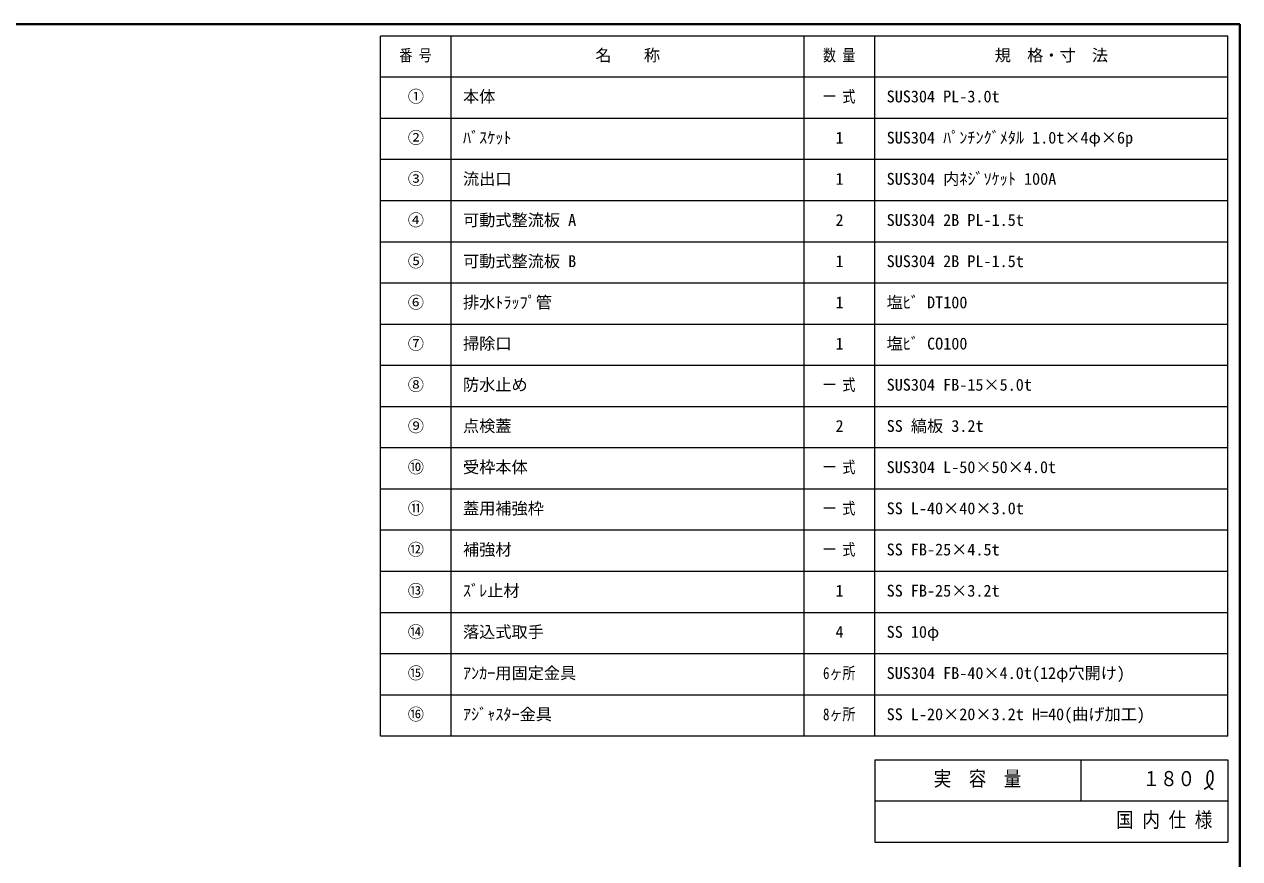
# Model space of a CAD drawing. Units: millimetres at full size, sheet at 1:15; details may follow other scales. Extents: x -3184 to 2891, y -2037 to 2178.
# Drawn here: x -207 to 2891, y 51 to 2178 of the extents above; entities that cross this region are included whole.
import ezdxf
from ezdxf.enums import TextEntityAlignment as Align

# ---------------------------------------------------------------- set-up
doc = ezdxf.new("R2010")
doc.units = ezdxf.units.MM
doc.header["$LTSCALE"] = 15
doc.layers.add('0-0', color=4, linetype='Continuous', lineweight=9)
doc.styles.add('ＭＳ ゴシック', font='')
doc.styles.get('ＭＳ ゴシック').set_extended_font_data('MS Gothic')

msp = doc.modelspace()

# ---------------------------------------------------------------- linework, layer by layer
at = {"layer": '0-0', "color": 1, "lineweight": 40}
for p, q in [((2890.8, 2177.87), (-3184.2, 2177.87)), ((2890.8, -2037.13), (2890.8, 2177.87))]:
    msp.add_line(p, q, dxfattribs=at)
at = {"layer": '0-0', "color": 3, "lineweight": 18}
for p, q in [((2860.8, 2147.87), (700.8, 2147.87)), ((700.8, 362.87), (700.8, 2147.87)), ((880.8, 362.87), (880.8, 2147.87)), ((1780.8, 362.87), (1780.8, 2147.87)), ((1960.8, 362.87), (1960.8, 2147.87)), ((2860.8, 362.87), (2860.8, 2147.87)), ((2860.8, 2042.87), (700.8, 2042.87)), ((2860.8, 1937.87), (700.8, 1937.87)), ((2860.8, 1832.87), (700.8, 1832.87)), ((2860.8, 1727.87), (700.8, 1727.87)), ((2860.8, 1622.87), (700.8, 1622.87)), ((2860.8, 1517.87), (700.8, 1517.87)), ((2860.8, 1412.87), (700.8, 1412.87)), ((2860.8, 1307.87), (700.8, 1307.87)), ((2860.8, 1202.87), (700.8, 1202.87)), ((2860.8, 1097.87), (700.8, 1097.87)), ((2860.8, 992.87), (700.8, 992.87)), ((2860.8, 887.87), (700.8, 887.87)), ((2860.8, 782.87), (700.8, 782.87)), ((2860.8, 677.87), (700.8, 677.87)), ((2860.8, 572.87), (700.8, 572.87)), ((2860.8, 467.87), (700.8, 467.87)), ((2860.8, 362.87), (700.8, 362.87)), ((1960.8, 302.87), (2860.8, 302.87)), ((1960.8, 302.87), (1960.8, 92.87)), ((2485.8, 302.87), (2485.8, 197.87)), ((2860.8, 302.87), (2860.8, 92.87)), ((1960.8, 197.87), (2860.8, 197.87)), ((1960.8, 92.87), (2860.8, 92.87))]:
    msp.add_line(p, q, dxfattribs=at)
at = {"layer": '0-0', "color": 5, "lineweight": 25}
for points in [[(2800.35, 227.86), (2801.58, 228.57), (2803.68, 229.79), (2805.76, 231.05), (2807.82, 232.35), (2809.83, 233.73), (2811.79, 235.19), (2812.89, 236.08), (2813.7, 236.78), (2815.06, 238.03), (2816.35, 239.36), (2817.54, 240.76), (2818.63, 242.23), (2819.59, 243.78), (2820.09, 244.72), (2820.44, 245.48), (2820.98, 246.83), (2821.42, 248.22), (2821.78, 249.63), (2822.06, 251.07), (2822.26, 252.51), (2822.35, 253.35), (2822.41, 254.22), (2822.48, 255.71), (2822.49, 257.2), (2822.47, 258.7), (2822.42, 260.2), (2822.37, 261.72), (2822.35, 262.6), (2822.32, 263.53), (2822.26, 265.14), (2822.13, 266.73), (2821.88, 268.29), (2821.46, 269.81), (2820.8, 271.25), (2820.29, 272.05), (2819.97, 272.48), (2819.34, 273.18), (2818.64, 273.8), (2817.88, 274.31)], [(2817.88, 274.31), (2817.08, 274.69), (2816.25, 274.9), (2815.77, 274.93), (2815.37, 274.91), (2814.68, 274.76), (2814.01, 274.49), (2813.36, 274.13), (2812.75, 273.69), (2812.17, 273.19), (2811.86, 272.88), (2811.43, 272.39), (2810.79, 271.5), (2810.25, 270.56), (2809.8, 269.58), (2809.43, 268.56), (2809.14, 267.52), (2808.99, 266.92), (2808.82, 266.15), (2808.59, 264.83), (2808.4, 263.5), (2808.26, 262.16), (2808.13, 260.82), (2808.02, 259.48), (2807.96, 258.69), (2807.88, 257.76), (2807.75, 256.15), (2807.64, 254.55), (2807.57, 252.94), (2807.57, 251.34), (2807.65, 249.75), (2807.75, 248.83), (2807.87, 248.03), (2808.14, 246.66), (2808.49, 245.31), (2808.91, 243.97), (2809.38, 242.65), (2809.9, 241.35), (2810.22, 240.61), (2810.46, 240.07)], [(2810.46, 240.07), (2810.89, 239.15), (2811.33, 238.25), (2811.8, 237.35), (2812.28, 236.46), (2812.79, 235.57), (2813.1, 235.06), (2813.46, 234.46), (2814.12, 233.44), (2814.83, 232.46), (2815.58, 231.53), (2816.4, 230.67), (2817.28, 229.9), (2817.83, 229.51), (2818.29, 229.21), (2819.14, 228.75), (2820.02, 228.36), (2820.93, 228.01), (2821.87, 227.7), (2822.82, 227.41), (2823.38, 227.24)]]:
    msp.add_lwpolyline(points, dxfattribs=at)

# ---------------------------------------------------------------- texts
at = {"layer": '0-0', "color": 7, "style": 'ＭＳ ゴシック'}
for s, height, width, p in [('番 号', 30.24, 0.8, (748.61, 2074.74)), ('数 量', 30.24, 0.8, (1828.61, 2074.74)), ('一 式', 30.24, 0.8, (1828.61, 1969.74)), ('一 式', 30.24, 0.8, (1828.61, 1234.74)), ('一 式', 30.24, 0.8, (1828.61, 1024.74)), ('一 式', 30.24, 0.8, (1828.61, 919.74)), ('一 式', 30.24, 0.8, (1828.61, 814.74)), ('6ヶ所', 30.24, 0.8, (1828.61, 499.74)), ('8ヶ所', 30.24, 0.8, (1828.61, 394.74)), ('実\u3000容\u3000量', 38.49, 0.85, (2110.8, 224.12)), ('１８０', 38.49, 0.85, (2643.3, 224.12)), ('国 内 仕 様', 38.49, 0.85, (2575.8, 119.12))]:
    msp.add_text(s, height=height, dxfattribs=dict(at, width=width)).set_placement(p, align=Align.BOTTOM_LEFT)
for s, p in [('名\u3000\u3000称', (1248.3, 2074.74)), ('規\u3000格・寸\u3000法', (2266.42, 2074.74)), ('①', (770.17, 1969.74)), ('本体', (910.8, 1969.74)), ('SUS304 PL-3.0t', (1990.8, 1969.74)), ('②', (770.17, 1864.74)), ('ﾊﾞｽｹｯﾄ', (910.8, 1864.74)), ('1', (1860.49, 1864.74)), ('SUS304 ﾊﾟﾝﾁﾝｸﾞﾒﾀﾙ 1.0t×4φ×6p', (1990.8, 1864.74)), ('③', (770.17, 1759.74)), ('流出口', (910.8, 1759.74)), ('1', (1860.49, 1759.74)), ('SUS304 内ﾈｼﾞｿｹｯﾄ 100A', (1990.8, 1759.74)), ('④', (770.17, 1654.74)), ('可動式整流板 A', (910.8, 1654.74)), ('2', (1860.49, 1654.74)), ('SUS304 2B PL-1.5t', (1990.8, 1654.74)), ('⑤', (770.17, 1549.74)), ('可動式整流板 B', (910.8, 1549.74)), ('1', (1860.49, 1549.74)), ('SUS304 2B PL-1.5t', (1990.8, 1549.74)), ('⑥', (770.17, 1444.74)), ('排水ﾄﾗｯﾌﾟ管', (910.8, 1444.74)), ('塩ﾋﾞ DT100', (1990.8, 1444.74)), ('1', (1860.49, 1444.74)), ('⑦', (770.17, 1339.74)), ('掃除口', (910.8, 1339.74)), ('1', (1860.49, 1339.74)), ('塩ﾋﾞ CO100', (1990.8, 1339.74)), ('⑧', (770.17, 1234.74)), ('防水止め', (910.8, 1234.74)), ('SUS304 FB-15×5.0t', (1990.8, 1234.74)), ('⑨', (770.17, 1129.74)), ('点検蓋', (910.8, 1129.74)), ('2', (1860.49, 1129.74)), ('SS 縞板 3.2t', (1990.8, 1129.74)), ('⑩', (770.17, 1024.74)), ('受枠本体', (910.8, 1024.74)), ('SUS304 L-50×50×4.0t', (1990.8, 1024.74)), ('⑪', (770.17, 919.74)), ('蓋用補強枠', (910.8, 919.74)), ('SS L-40×40×3.0t', (1990.8, 919.74)), ('⑫', (770.17, 814.74)), ('補強材', (910.8, 814.74)), ('SS FB-25×4.5t', (1990.8, 814.74)), ('⑬', (770.17, 709.74)), ('ｽﾞﾚ止材', (910.8, 709.74)), ('1', (1860.49, 709.74)), ('SS FB-25×3.2t', (1990.8, 709.74)), ('⑭', (770.17, 604.74)), ('落込式取手', (910.8, 604.74)), ('4', (1860.49, 604.74)), ('SS 10φ', (1990.8, 604.74)), ('⑮', (770.17, 499.74)), ('ｱﾝｶｰ用固定金具', (910.8, 499.74)), ('SUS304 FB-40×4.0t(12φ穴開け)', (1990.8, 499.74)), ('⑯', (770.17, 394.74)), ('ｱｼﾞｬｽﾀｰ金具', (910.8, 394.74)), ('SS L-20×20×3.2t H=40(曲げ加工)', (1990.8, 394.74))]:
    msp.add_text(s, height=30.24, dxfattribs=at).set_placement(p, align=Align.BOTTOM_LEFT)

doc.saveas('drawing.dxf')
